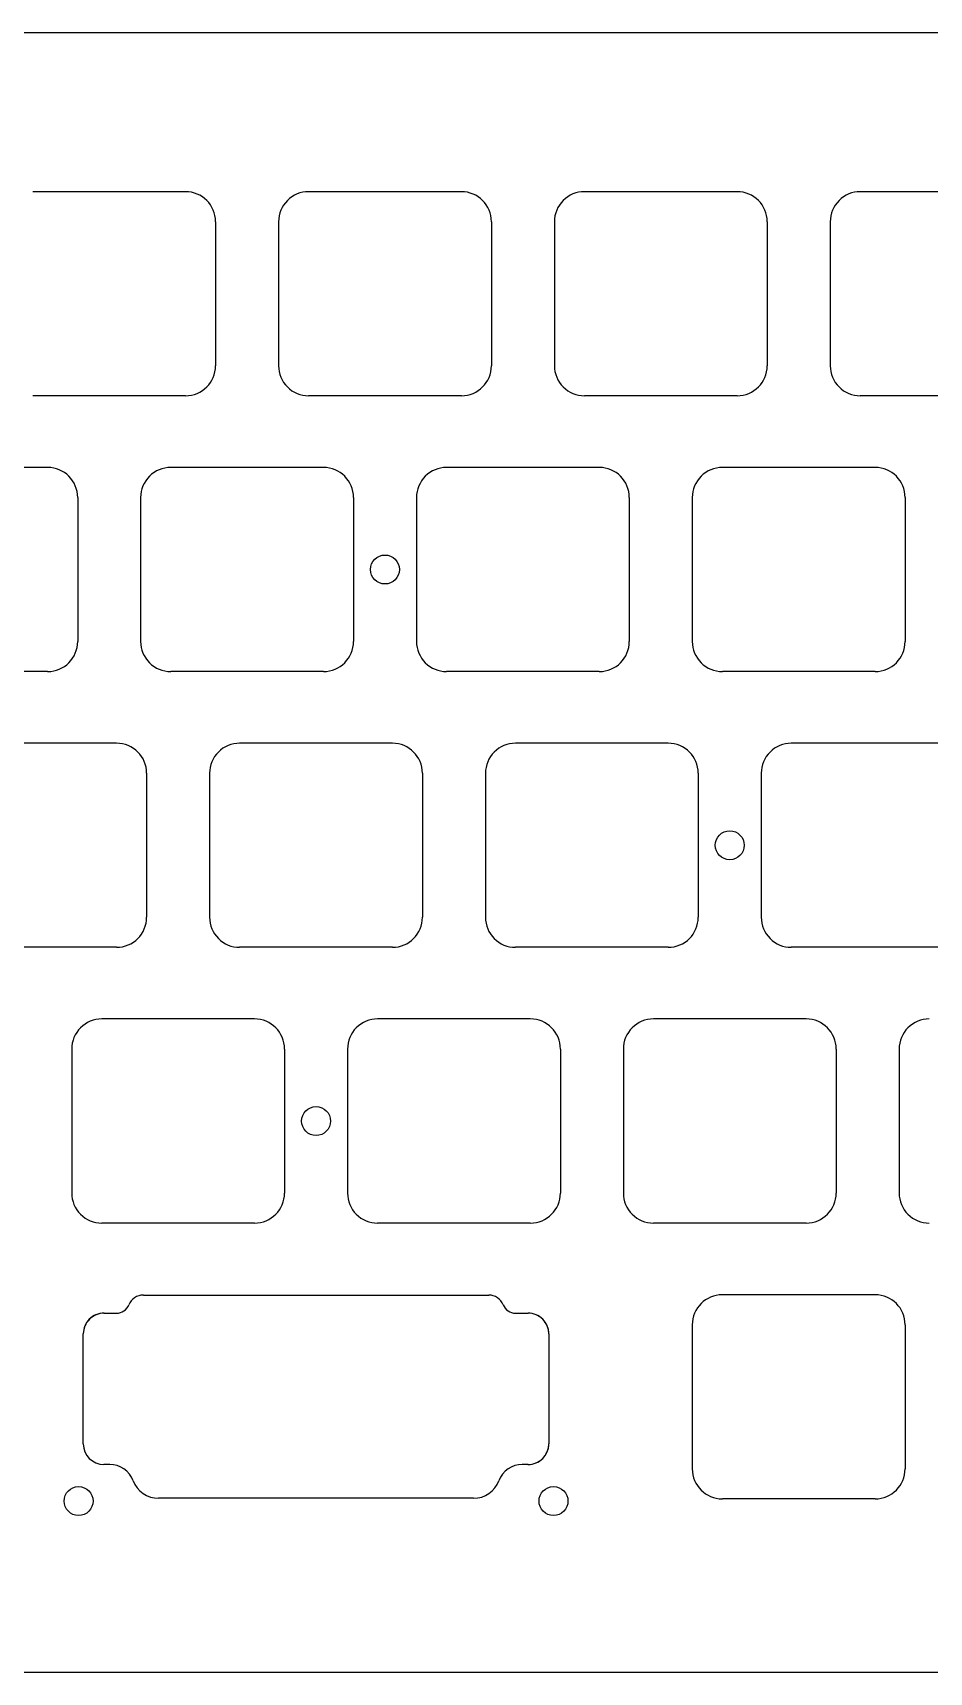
# Model space of a CAD drawing. Header units: millimetres. Extents: x -10 to 277, y -95 to 18.
# Drawn here: x 70.9 to 132.8, y -95.2 to 18 of the extents above; entities that cross this region are included whole.
import ezdxf

# ---------------------------------------------------------------- set-up
doc = ezdxf.new("R2010")
doc.units = ezdxf.units.MM
doc.header["$MEASUREMENT"] = 0
doc.layers.add('Edge.Cuts', color=53, linetype='CONTINUOUS')

msp = doc.modelspace()

# ---------------------------------------------------------------- linework, layer by layer
at = {"layer": 'Edge.Cuts', "linetype": 'Continuous'}
for p, q in [((209.475, 18.026), (57.225, 18.026)), ((81.475, 7.05), (70.925, 7.05)), ((100.525, 7.05), (89.975, 7.05)), ((119.575, 7.05), (109.025, 7.05)), ((138.625, 7.05), (128.075, 7.05)), ((83.55, 4.975), (83.55, -4.975)), ((87.9, 4.975), (87.9, -4.975)), ((102.6, 4.975), (102.6, -4.975)), ((106.95, 4.975), (106.95, -4.975)), ((121.65, 4.975), (121.65, -4.975)), ((126, 4.975), (126, -4.975)), ((81.475, -7.05), (70.925, -7.05)), ((100.525, -7.05), (89.975, -7.05)), ((119.575, -7.05), (109.025, -7.05)), ((138.625, -7.05), (128.075, -7.05)), ((71.95, -12), (61.4, -12)), ((91, -12), (80.45, -12)), ((110.05, -12), (99.5, -12)), ((129.1, -12), (118.55, -12)), ((74.025, -14.075), (74.025, -24.025)), ((78.375, -14.075), (78.375, -24.025)), ((93.075, -14.075), (93.075, -24.025)), ((97.425, -14.075), (97.425, -24.025)), ((112.125, -14.075), (112.125, -24.025)), ((116.475, -14.075), (116.475, -24.025)), ((131.175, -14.075), (131.175, -24.025)), ((71.95, -26.1), (61.4, -26.1)), ((91, -26.1), (80.45, -26.1)), ((110.05, -26.1), (99.5, -26.1)), ((129.1, -26.1), (118.55, -26.1)), ((76.7125, -31.05), (66.1625, -31.05)), ((95.7625, -31.05), (85.2125, -31.05)), ((114.8125, -31.05), (104.2625, -31.05)), ((133.8625, -31.05), (123.3125, -31.05)), ((78.7875, -33.125), (78.7875, -43.075)), ((83.1375, -33.125), (83.1375, -43.075)), ((97.8375, -33.125), (97.8375, -43.075)), ((102.1875, -33.125), (102.1875, -43.075)), ((116.8875, -33.125), (116.8875, -43.075)), ((121.2375, -33.125), (121.2375, -43.075)), ((76.7125, -45.15), (66.1625, -45.15)), ((95.7625, -45.15), (85.2125, -45.15)), ((114.8125, -45.15), (104.2625, -45.15)), ((133.8625, -45.15), (123.3125, -45.15)), ((86.2375, -50.1), (75.6875, -50.1)), ((105.2875, -50.1), (94.7375, -50.1)), ((124.3375, -50.1), (113.7875, -50.1)), ((73.6125, -52.175), (73.6125, -62.125)), ((88.3125, -52.175), (88.3125, -62.125)), ((92.6625, -52.175), (92.6625, -62.125)), ((107.3625, -52.175), (107.3625, -62.125)), ((111.7125, -52.175), (111.7125, -62.125)), ((126.4125, -52.175), (126.4125, -62.125)), ((130.7625, -52.175), (130.7625, -62.125)), ((86.2375, -64.2), (75.6875, -64.2)), ((105.2875, -64.2), (94.7375, -64.2)), ((124.3375, -64.2), (113.7875, -64.2)), ((78.55968, -69.1724), (102.41492, -69.1724)), ((78.559875, -69.172411), (78.559875, -69.1724)), ((78.559875, -69.1724), (102.415075, -69.1724)), ((129.1, -69.15), (118.549999, -69.15)), ((129.1, -69.15), (118.549999, -69.15)), ((75.83686, -70.42456), (76.70247, -70.42456)), ((75.849012, -70.42456), (76.702575, -70.42456)), ((76.702575, -70.424548), (76.702575, -70.42456)), ((104.27213, -70.42456), (105.13774, -70.42456)), ((104.272275, -70.42456), (105.137875, -70.42456)), ((116.475, -71.225), (116.475, -81.175001)), ((116.475, -71.225), (116.475, -81.175001)), ((131.175, -71.225), (131.175, -81.175)), ((131.175, -71.225), (131.175, -81.175)), ((74.41186, -79.45044), (74.41186, -71.84956)), ((74.411985, -79.45044), (74.411985, -71.8497)), ((106.56274, -71.84956), (106.56274, -79.45044)), ((106.562865, -71.84956), (106.562865, -79.4504)), ((76.2409, -80.87544), (75.83686, -80.87544)), ((76.241075, -80.87544), (75.836975, -80.87544)), ((105.13774, -80.87544), (104.7337, -80.87544)), ((105.125958, -80.87544), (104.733825, -80.87544)), ((101.3628, -83.21191), (79.6118, -83.21191)), ((101.362925, -83.21191), (79.612075, -83.21191)), ((129.1, -83.25), (118.55, -83.25)), ((129.1, -83.25), (118.55, -83.25)), ((52.325, -95.226), (214.375, -95.226))]:
    msp.add_line(p, q, dxfattribs=at)
at = {"layer": 'Edge.Cuts'}
for centre in [(95.25, -19.05), (119.0625, -38.1), (90.4875, -57.15), (74.0875, -83.4), (106.8875, -83.4)]:
    msp.add_circle(centre, 1, dxfattribs=at)
for centre, radius, start, end in [((81.474972, 4.974985), 2.075015, 0.00041418, 89.99922686), ((89.974972, 4.974985), 2.074972, 89.99922686, 179.99958581), ((100.524972, 4.974985), 2.075015, 0.00041418, 89.99922686), ((109.024972, 4.974985), 2.074972, 89.99922686, 179.99958581), ((119.574972, 4.974985), 2.075015, 0.00041418, 89.99922686), ((128.074972, 4.974985), 2.074972, 89.99922686, 179.99958581), ((81.474972, -4.975015), 2.075028, 270.00077315, 0.00041418), ((89.974972, -4.975015), 2.074985, 179.99958581, 270.00077315), ((100.524972, -4.975015), 2.075028, 270.00077315, 0.00041418), ((109.024972, -4.975015), 2.074985, 179.99958581, 270.00077315), ((119.574972, -4.975015), 2.075028, 270.00077315, 0.00041418), ((128.074972, -4.975015), 2.074985, 179.99958581, 270.00077315), ((71.949972, -14.075015), 2.075015, 0.00041418, 89.99922686), ((80.449972, -14.075015), 2.074972, 89.99922686, 179.99958581), ((90.999972, -14.075015), 2.075015, 0.00041418, 89.99922686), ((99.499972, -14.075015), 2.074972, 89.99922686, 179.99958581), ((110.049972, -14.075015), 2.075015, 0.00041418, 89.99922686), ((118.549972, -14.075015), 2.074972, 89.99922686, 179.99958581), ((129.099972, -14.075015), 2.075015, 0.00041418, 89.99922686), ((71.949972, -24.025015), 2.075028, 270.00077315, 0.00041418), ((80.449972, -24.025015), 2.074985, 179.99958581, 270.00077315), ((90.999972, -24.025015), 2.075028, 270.00077315, 0.00041418), ((99.499972, -24.025015), 2.074985, 179.99958581, 270.00077315), ((110.049972, -24.025015), 2.075028, 270.00077315, 0.00041418), ((118.549972, -24.025015), 2.074985, 179.99958581, 270.00077315), ((129.099972, -24.025015), 2.075028, 270.00077315, 0.00041418), ((76.712472, -33.125015), 2.075015, 0.00041418, 89.99922686), ((85.212472, -33.125015), 2.074972, 89.99922686, 179.99958581), ((95.762472, -33.125015), 2.075015, 0.00041418, 89.99922686), ((104.262472, -33.125015), 2.074972, 89.99922686, 179.99958581), ((114.812472, -33.125015), 2.075015, 0.00041418, 89.99922686), ((123.312472, -33.125015), 2.074972, 89.99922686, 179.99958581), ((76.712472, -43.075015), 2.075028, 270.00077315, 0.00041418), ((85.212472, -43.075015), 2.074985, 179.99958581, 270.00077315), ((95.762472, -43.075015), 2.075028, 270.00077315, 0.00041418), ((104.262472, -43.075015), 2.074985, 179.99958581, 270.00077315), ((114.812472, -43.075015), 2.075028, 270.00077315, 0.00041418), ((123.312472, -43.075015), 2.074985, 179.99958581, 270.00077315), ((75.687472, -52.175015), 2.074972, 89.99922686, 179.99958581), ((86.237472, -52.175015), 2.075015, 0.00041418, 89.99922686), ((94.737472, -52.175015), 2.074972, 89.99922686, 179.99958581), ((105.287472, -52.175015), 2.075015, 0.00041418, 89.99922686), ((113.787472, -52.175015), 2.074972, 89.99922686, 179.99958581), ((124.337472, -52.175015), 2.075015, 0.00041418, 89.99922686), ((132.837472, -52.175015), 2.074972, 89.99922686, 179.99958581), ((75.687472, -62.125015), 2.074985, 179.99958581, 270.00077315), ((86.237472, -62.125015), 2.075028, 270.00077315, 0.00041418), ((94.737472, -62.125015), 2.074985, 179.99958581, 270.00077315), ((105.287472, -62.125015), 2.075028, 270.00077315, 0.00041418), ((113.787472, -62.125015), 2.074985, 179.99958581, 270.00077315), ((124.337472, -62.125015), 2.075028, 270.00077315, 0.00041418), ((132.837472, -62.125015), 2.074985, 179.99958581, 270.00077315), ((76.70247, -69.49615), 0.928411, 270, 337.97729805), ((76.7026, -69.4962), 0.928388, 269.99845712, 337.98004296), ((78.5597, -70.2474), 1.075006, 90.00106597, 157.97610066), ((78.5598, -70.2474), 1.074983, 89.99600256, 157.97560099), ((102.4149, -70.2474), 1.075, 22.02389934, 89.99893403), ((102.415, -70.2474), 1.075, 22.02339581, 89.99600262), ((104.2721, -69.4961), 0.92846, 202.02625676, 270.00185132), ((104.2723, -69.4961), 0.92846, 202.02454675, 269.99845724), ((118.55, -71.225), 2.075, 90.00002761, 180), ((118.55, -71.225), 2.075, 90.00002761, 180), ((129.1, -71.225), 2.075, 0, 90), ((129.1, -71.225), 2.075, 0, 90), ((75.83686, -71.84956), 1.425, 90, 180), ((75.8371, -71.8496), 1.425115, 89.52108049, 180.00402043), ((105.13774, -71.84956), 1.425, 0, 90), ((105.1379, -71.8495), 1.42494, 359.99758744, 90.00100523), ((75.83686, -79.45044), 1.425, 180, 270), ((75.837, -79.4504), 1.42504, 180.00160826, 269.99899484), ((105.1377, -79.4504), 1.425165, 269.52789202, 0), ((105.1377, -79.4504), 1.42504, 270.00160826, 359.99839174), ((76.24091, -82.60037), 1.72493, 20.54597615, 90.00033216), ((76.2411, -82.6003), 1.72486, 20.54456057, 90.00083044), ((104.7337, -82.6004), 1.724938, 90, 159.45340178), ((104.7338, -82.6004), 1.724915, 89.99916959, 159.45311033), ((118.55, -81.175), 2.075, 180.00002761, 270), ((118.55, -81.175), 2.075, 180.00002761, 270), ((129.1, -81.175), 2.075, 270, 0), ((129.1, -81.175), 2.075, 270, 0), ((79.61181, -81.33696), 1.87495, 200.54592343, 269.99969441), ((79.612, -81.3369), 1.87501, 200.54694304, 270.00229182), ((101.3628, -81.337), 1.874943, 270, 339.45493501), ((101.3628, -81.3368), 1.87513, 270.00381945, 339.45055299)]:
    msp.add_arc(centre, radius, start, end, dxfattribs=at)

doc.saveas('drawing.dxf')
